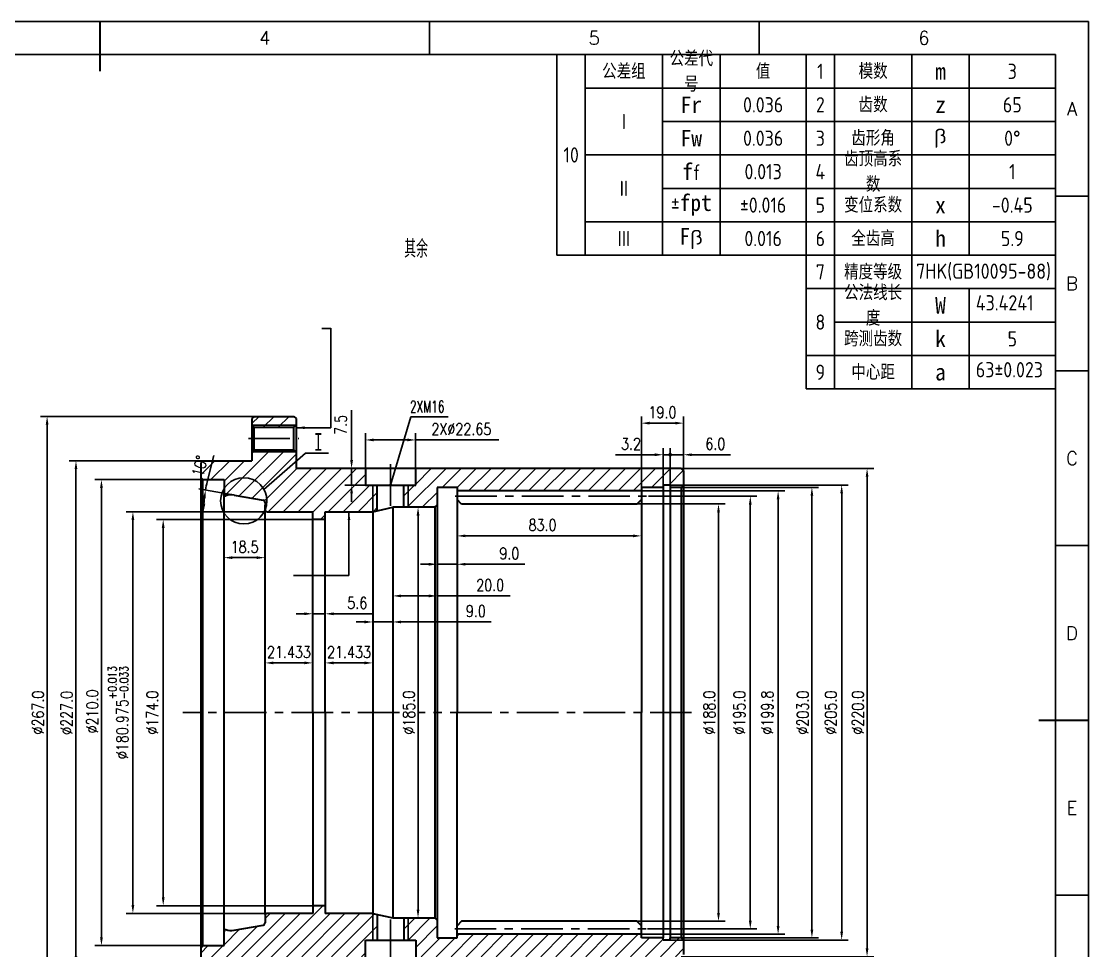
# Model space of a CAD drawing. Header units: millimetres. Extents: x -38 to 854, y -15 to 615.
# Drawn here: x 372.6 to 853.5, y 196.3 to 615 of the extents above; entities that cross this region are included whole.
import ezdxf
from ezdxf.enums import TextEntityAlignment as Align

# ---------------------------------------------------------------- set-up
doc = ezdxf.new("R2010")
doc.units = ezdxf.units.MM
doc.header["$LTSCALE"] = 15
doc.header["$PDSIZE"] = 1
doc.linetypes.add('CENTER', pattern=[2, 1.25, -0.25, 0.25, -0.25])
doc.layers.add('1轮廓实线层', color=7, linetype='Continuous', lineweight=35)
for name, color, linetype in [('2细线层', 4, 'Continuous'), ('3中心线层', 1, 'CENTER'), ('5剖面线层', 2, 'Continuous'), ('6文字层', 3, 'Continuous'), ('7标注层', 4, 'Continuous'), ('8符号标注层', 31, 'Continuous'), ('图框层', 7, 'Continuous')]:
    doc.layers.add(name, color=color, linetype=linetype)
doc.styles.add('Annotative', font='SimSun.ttf')
doc.styles.add('PC_TEXTSTYLE', font='isocp.shx', dxfattribs={"width": 0.8, "bigfont": 'hzfs.shx'})
doc.styles.add('TH_GBDIM', font='romans.shx', dxfattribs={"width": 0.8, "bigfont": 'gbcbig.shx'})
doc.styles.add('工程字', font='gbenor.shx', dxfattribs={"bigfont": 'gbcbig.shx'})
doc.dimstyles.new('TH_GBDIM', dxfattribs={"dimscale": 1.5, "dimtxt": 3.5, "dimasz": 2.5, "dimexe": 2, "dimexo": 0, "dimgap": 1.5, "dimtad": 1, "dimdec": 1, "dimzin": 0, "dimdsep": 46, "dimtxsty": 'TH_GBDIM', "dimcen": 2.5, "dimclrd": 130, "dimclre": 130, "dimclrt": 3, "dimadec": 0, "dimazin": 0, "dimtfac": 0.714286, "dimtdec": 1, "dimtmove": 0, "dimatfit": 3, "dimfxl": 1, "dimtzin": 0, "dimlwd": -1, "dimlwe": -1, "dimarcsym": 0})

# ---------------------------------------------------------------- blocks, each defined once
blk = doc.blocks.new('*D10')
at = {"layer": '7标注层', "color": 130}
for p, q in [((649.96, 397.52), (689.72, 397.52)), ((686.72, 393.77), (686.72, 213.27)), ((649.96, 209.52), (689.72, 209.52))]:
    blk.add_line(p, q, dxfattribs=at)
for points in [[(686.1, 393.77), (687.35, 393.77), (686.72, 397.52)], [(686.1, 213.27), (687.35, 213.27), (686.72, 209.52)]]:
    blk.add_solid(points, dxfattribs=at)
at = {"layer": 'Defpoints', "color": 0}
for p in [(649.96, 397.52), (649.96, 209.52), (686.72, 209.52)]:
    blk.add_point(p, dxfattribs=at)
at = {"layer": '7标注层', "color": 3, "insert": (682.6, 303.52), "char_height": 5.25, "attachment_point": 5, "rotation": 90, "style": 'TH_GBDIM'}
blk.add_mtext('{%%c188.0}{}{}', dxfattribs=at)
blk = doc.blocks.new('*D11')
at = {"layer": '7标注层', "color": 130}
for p, q in [((669.96, 405.02), (731.81, 405.02)), ((728.81, 401.27), (728.81, 205.77)), ((669.96, 202.02), (731.81, 202.02))]:
    blk.add_line(p, q, dxfattribs=at)
for points in [[(728.19, 401.27), (729.44, 401.27), (728.81, 405.02)], [(728.19, 205.77), (729.44, 205.77), (728.81, 202.02)]]:
    blk.add_solid(points, dxfattribs=at)
at = {"layer": 'Defpoints', "color": 0}
for p in [(669.96, 405.02), (669.96, 202.02), (728.81, 202.02)]:
    blk.add_point(p, dxfattribs=at)
at = {"layer": '7标注层', "color": 3, "insert": (724.69, 303.52), "char_height": 5.25, "attachment_point": 5, "rotation": 90, "style": 'TH_GBDIM'}
blk.add_mtext('{%%c203.0}{}{}', dxfattribs=at)
blk = doc.blocks.new('*D12')
at = {"layer": '7标注层', "color": 130}
for p, q in [((669.96, 413.52), (756.66, 413.52)), ((753.66, 197.27), (753.66, 409.77)), ((669.96, 193.52), (756.66, 193.52))]:
    blk.add_line(p, q, dxfattribs=at)
for points in [[(753.04, 409.77), (754.29, 409.77), (753.66, 413.52)], [(753.04, 197.27), (754.29, 197.27), (753.66, 193.52)]]:
    blk.add_solid(points, dxfattribs=at)
at = {"layer": 'Defpoints', "color": 0}
for p in [(669.96, 413.52), (753.66, 413.52), (669.96, 193.52)]:
    blk.add_point(p, dxfattribs=at)
at = {"layer": '7标注层', "color": 3, "insert": (749.54, 303.52), "char_height": 5.25, "attachment_point": 5, "rotation": 90, "style": 'TH_GBDIM'}
blk.add_mtext('{%%c220.0}{}{}', dxfattribs=at)
blk = doc.blocks.new('*D13')
at = {"layer": '7标注层', "color": 130}
blk.add_line((551.35, 214.77), (551.35, 392.27), dxfattribs=at)
for points in [[(550.72, 392.27), (551.97, 392.27), (551.35, 396.02)], [(550.72, 214.77), (551.97, 214.77), (551.35, 211.02)]]:
    blk.add_solid(points, dxfattribs=at)
at = {"layer": 'Defpoints', "color": 0}
for p in [(551.35, 396.02), (551.35, 396.02), (549.46, 211.02)]:
    blk.add_point(p, dxfattribs=at)
at = {"layer": '7标注层', "color": 3, "insert": (547.22, 303.52), "char_height": 5.25, "attachment_point": 5, "rotation": 90, "style": 'TH_GBDIM'}
blk.add_mtext('{%%c185.0}{}{}', dxfattribs=at)
blk = doc.blocks.new('*D14')
at = {"layer": '7标注层', "color": 130}
for p, q in [((454.46, 408.52), (405.71, 408.52)), ((408.71, 404.77), (408.71, 202.27)), ((454.46, 198.52), (405.71, 198.52))]:
    blk.add_line(p, q, dxfattribs=at)
for points in [[(408.08, 404.77), (409.33, 404.77), (408.71, 408.52)], [(408.08, 202.27), (409.33, 202.27), (408.71, 198.52)]]:
    blk.add_solid(points, dxfattribs=at)
at = {"layer": 'Defpoints', "color": 0}
for p in [(454.46, 408.52), (408.71, 198.52), (454.46, 198.52)]:
    blk.add_point(p, dxfattribs=at)
at = {"layer": '7标注层', "color": 3, "insert": (404.58, 304.05), "char_height": 5.25, "attachment_point": 5, "rotation": 90, "style": 'TH_GBDIM'}
blk.add_mtext('{%%c210.0}{}{}', dxfattribs=at)
blk = doc.blocks.new('*D15')
at = {"layer": '7标注层', "color": 130}
for p, q in [((454.46, 417.02), (394.23, 417.02)), ((397.23, 413.27), (397.23, 193.77)), ((454.46, 190.02), (394.23, 190.02))]:
    blk.add_line(p, q, dxfattribs=at)
for points in [[(396.61, 413.27), (397.86, 413.27), (397.23, 417.02)], [(396.61, 193.77), (397.86, 193.77), (397.23, 190.02)]]:
    blk.add_solid(points, dxfattribs=at)
at = {"layer": 'Defpoints', "color": 0}
for p in [(454.46, 417.02), (397.23, 190.02), (454.46, 190.02)]:
    blk.add_point(p, dxfattribs=at)
at = {"layer": '7标注层', "color": 3, "insert": (393.11, 303.39), "char_height": 5.25, "attachment_point": 5, "rotation": 90, "style": 'TH_GBDIM'}
blk.add_mtext('{%%c227.0}{}{}', dxfattribs=at)
blk = doc.blocks.new('*D16')
at = {"layer": '7标注层', "color": 130}
for p, q in [((477.46, 437.02), (381.23, 437.02)), ((384.23, 433.27), (384.23, 173.77)), ((477.46, 170.02), (381.23, 170.02))]:
    blk.add_line(p, q, dxfattribs=at)
for points in [[(383.61, 433.27), (384.86, 433.27), (384.23, 437.02)], [(383.61, 173.77), (384.86, 173.77), (384.23, 170.02)]]:
    blk.add_solid(points, dxfattribs=at)
at = {"layer": 'Defpoints', "color": 0}
for p in [(477.46, 437.02), (384.23, 170.02), (477.46, 170.02)]:
    blk.add_point(p, dxfattribs=at)
at = {"layer": '7标注层', "color": 3, "insert": (380.11, 303.52), "char_height": 5.25, "attachment_point": 5, "rotation": 90, "style": 'TH_GBDIM'}
blk.add_mtext('{%%c267.0}{}{}', dxfattribs=at)
blk = doc.blocks.new('*D19')
at = {"layer": '7标注层', "color": 130}
for p, q in [((655.18, 401.02), (704.05, 401.02)), ((701.05, 397.27), (701.05, 209.77)), ((654.81, 206.02), (704.05, 206.02))]:
    blk.add_line(p, q, dxfattribs=at)
for points in [[(700.42, 397.27), (701.67, 397.27), (701.05, 401.02)], [(700.42, 209.77), (701.67, 209.77), (701.05, 206.02)]]:
    blk.add_solid(points, dxfattribs=at)
at = {"layer": 'Defpoints', "color": 0}
for p in [(655.18, 401.02), (654.81, 206.02), (701.05, 206.02)]:
    blk.add_point(p, dxfattribs=at)
at = {"layer": '7标注层', "color": 3, "insert": (696.17, 303.52), "char_height": 5.25, "attachment_point": 5, "rotation": 90, "style": 'TH_GBDIM'}
blk.add_mtext('{%%c195.0}{}{}', dxfattribs=at)
blk = doc.blocks.new('*D23')
at = {"layer": '7标注层', "color": 130}
for p, q in [((651.96, 399.52), (651.96, 436.95)), ((655.71, 433.95), (667.21, 433.95)), ((670.96, 405.02), (670.96, 436.95))]:
    blk.add_line(p, q, dxfattribs=at)
for points in [[(655.71, 434.58), (655.71, 433.33), (651.96, 433.95)], [(667.21, 434.58), (667.21, 433.33), (670.96, 433.95)]]:
    blk.add_solid(points, dxfattribs=at)
at = {"layer": 'Defpoints', "color": 0}
for p in [(670.96, 433.95), (670.96, 405.02), (651.96, 399.52)]:
    blk.add_point(p, dxfattribs=at)
at = {"layer": '7标注层', "color": 3, "insert": (661.46, 438.83), "char_height": 5.25, "attachment_point": 5, "style": 'TH_GBDIM'}
blk.add_mtext('{19.0}{}{}', dxfattribs=at)
blk = doc.blocks.new('*D24')
at = {"layer": '7标注层', "color": 130}
blk.add_line((572.71, 383.15), (648.21, 383.15), dxfattribs=at)
for points in [[(572.71, 383.78), (572.71, 382.53), (568.96, 383.15)], [(648.21, 383.78), (648.21, 382.53), (651.96, 383.15)]]:
    blk.add_solid(points, dxfattribs=at)
at = {"layer": 'Defpoints', "color": 0}
for p in [(568.96, 399.52), (651.96, 399.52), (651.96, 383.15)]:
    blk.add_point(p, dxfattribs=at)
at = {"layer": '7标注层', "color": 3, "insert": (607.46, 388.03), "char_height": 5.25, "attachment_point": 5, "style": 'TH_GBDIM'}
blk.add_mtext('{83.0}{}{}', dxfattribs=at)
blk = doc.blocks.new('*D25')
at = {"layer": '7标注层', "color": 130}
for p, q in [((556.21, 370.36), (552.46, 370.36)), ((559.96, 370.36), (568.96, 370.36)), ((572.71, 370.36), (599.44, 370.36))]:
    blk.add_line(p, q, dxfattribs=at)
for points in [[(556.21, 370.99), (556.21, 369.74), (559.96, 370.36)], [(572.71, 370.99), (572.71, 369.74), (568.96, 370.36)]]:
    blk.add_solid(points, dxfattribs=at)
at = {"layer": 'Defpoints', "color": 0}
for p in [(568.96, 399.52), (559.96, 397.02), (568.96, 370.36)]:
    blk.add_point(p, dxfattribs=at)
at = {"layer": '7标注层', "color": 3, "insert": (592.49, 375.24), "char_height": 5.25, "attachment_point": 5, "style": 'TH_GBDIM'}
blk.add_mtext('{9.0}{}{}', dxfattribs=at)
blk = doc.blocks.new('*D26')
at = {"layer": '7标注层', "color": 130}
for p, q in [((543.71, 356.11), (556.21, 356.11)), ((559.96, 356.11), (592.82, 356.11))]:
    blk.add_line(p, q, dxfattribs=at)
for points in [[(543.71, 356.73), (543.71, 355.48), (539.96, 356.11)], [(556.21, 356.73), (556.21, 355.48), (559.96, 356.11)]]:
    blk.add_solid(points, dxfattribs=at)
at = {"layer": 'Defpoints', "color": 0}
for p in [(539.96, 396.02), (559.96, 397.02), (559.96, 356.11)]:
    blk.add_point(p, dxfattribs=at)
at = {"layer": '7标注层', "color": 3, "insert": (583.87, 360.98), "char_height": 5.25, "attachment_point": 5, "style": 'TH_GBDIM'}
blk.add_mtext('{20.0}{}{}', dxfattribs=at)
blk = doc.blocks.new('*D27')
at = {"layer": '7标注层', "color": 130}
for p, q in [((527.21, 344.37), (523.46, 344.37)), ((530.96, 344.37), (539.96, 344.37)), ((543.71, 344.37), (584.35, 344.37))]:
    blk.add_line(p, q, dxfattribs=at)
for points in [[(527.21, 344.99), (527.21, 343.74), (530.96, 344.37)], [(543.71, 344.99), (543.71, 343.74), (539.96, 344.37)]]:
    blk.add_solid(points, dxfattribs=at)
at = {"layer": 'Defpoints', "color": 0}
for p in [(539.96, 344.37), (530.96, 340.57), (539.96, 340.57)]:
    blk.add_point(p, dxfattribs=at)
at = {"layer": '7标注层', "color": 3, "insert": (577.4, 349.24), "char_height": 5.25, "attachment_point": 5, "style": 'TH_GBDIM'}
blk.add_mtext('{9.0}{}{}', dxfattribs=at)
blk = doc.blocks.new('*D28')
at = {"layer": '7标注层', "color": 130}
for p, q in [((483.46, 394), (419.88, 394)), ((422.88, 390.25), (422.88, 216.78)), ((483.46, 213.03), (419.88, 213.03))]:
    blk.add_line(p, q, dxfattribs=at)
for points in [[(422.25, 390.25), (423.5, 390.25), (422.88, 394)], [(422.25, 216.78), (423.5, 216.78), (422.88, 213.03)]]:
    blk.add_solid(points, dxfattribs=at)
at = {"layer": 'Defpoints', "color": 0}
for p in [(483.46, 394), (422.88, 213.03), (483.46, 213.03)]:
    blk.add_point(p, dxfattribs=at)
at = {"layer": '7标注层', "color": 3, "insert": (416.25, 303.52), "char_height": 5.25, "attachment_point": 5, "rotation": 90, "style": 'TH_GBDIM'}
blk.add_mtext('{%%c180.975}{}{\\H0.7143x;\\S+0.013^ -0.033;}', dxfattribs=at)
blk = doc.blocks.new('*D29')
at = {"layer": '7标注层', "color": 130}
for p, q in [((527.63, 413.52), (527.63, 429.38)), ((550.28, 413.52), (550.28, 429.38)), ((531.38, 426.38), (546.53, 426.38)), ((550.28, 426.38), (587.73, 426.38))]:
    blk.add_line(p, q, dxfattribs=at)
for points in [[(531.38, 427), (531.38, 425.75), (527.63, 426.38)], [(546.53, 427), (546.53, 425.75), (550.28, 426.38)]]:
    blk.add_solid(points, dxfattribs=at)
at = {"layer": 'Defpoints', "color": 0}
for p in [(550.28, 426.38), (527.63, 413.52), (550.28, 413.52)]:
    blk.add_point(p, dxfattribs=at)
at = {"layer": '7标注层', "color": 3, "insert": (570.88, 431.25), "char_height": 5.25, "attachment_point": 5, "style": 'TH_GBDIM'}
blk.add_mtext('{2X%%c22.65}{}{}', dxfattribs=at)
blk = doc.blocks.new('*D30')
at = {"layer": '7标注层', "color": 130}
for p, q in [((521.4, 417.27), (521.4, 439.83)), ((527.63, 413.52), (518.4, 413.52)), ((521.4, 406.02), (521.4, 413.52)), ((527.63, 406.02), (518.4, 406.02)), ((521.4, 402.27), (521.4, 398.52))]:
    blk.add_line(p, q, dxfattribs=at)
for points in [[(520.78, 417.27), (522.03, 417.27), (521.4, 413.52)], [(520.78, 402.27), (522.03, 402.27), (521.4, 406.02)]]:
    blk.add_solid(points, dxfattribs=at)
at = {"layer": 'Defpoints', "color": 0}
for p in [(527.63, 413.52), (521.4, 406.02), (527.63, 406.02)]:
    blk.add_point(p, dxfattribs=at)
at = {"layer": '7标注层', "color": 3, "insert": (516.53, 433.18), "char_height": 5.25, "attachment_point": 5, "rotation": 90, "style": 'TH_GBDIM'}
blk.add_mtext('7.5', dxfattribs=at)
blk = doc.blocks.new('*D32')
at = {"layer": '7标注层', "color": 130}
for p, q in [((503.89, 390.52), (433.54, 390.52)), ((436.54, 386.77), (436.54, 220.27)), ((503.89, 216.52), (433.54, 216.52))]:
    blk.add_line(p, q, dxfattribs=at)
for points in [[(435.91, 386.77), (437.16, 386.77), (436.54, 390.52)], [(435.91, 220.27), (437.16, 220.27), (436.54, 216.52)]]:
    blk.add_solid(points, dxfattribs=at)
at = {"layer": 'Defpoints', "color": 0}
for p in [(503.89, 390.52), (436.54, 216.52), (503.89, 216.52)]:
    blk.add_point(p, dxfattribs=at)
at = {"layer": '7标注层', "color": 3, "insert": (431.66, 303.52), "char_height": 5.25, "attachment_point": 5, "rotation": 90, "style": 'TH_GBDIM'}
blk.add_mtext('{%%c174.0}{}{}', dxfattribs=at)
blk = doc.blocks.new('*D33')
at = {"layer": '7标注层', "color": 130}
for p, q in [((658.01, 419.71), (640.36, 419.71)), ((661.76, 406.02), (661.76, 422.71)), ((664.96, 406.02), (664.96, 422.71))]:
    blk.add_line(p, q, dxfattribs=at)
blk.add_solid([(658.01, 420.34), (658.01, 419.09), (661.76, 419.71)], dxfattribs=at)
at = {"layer": 'Defpoints', "color": 0}
for p in [(664.96, 419.71), (661.76, 406.02), (664.96, 406.02)]:
    blk.add_point(p, dxfattribs=at)
at = {"layer": '7标注层', "color": 3, "insert": (647.31, 424.59), "char_height": 5.25, "attachment_point": 5, "style": 'TH_GBDIM'}
blk.add_mtext('{3.2}{}{}', dxfattribs=at)
blk = doc.blocks.new('*D34')
at = {"layer": '7标注层', "color": 130}
for p, q in [((664.96, 405.02), (664.96, 422.71)), ((670.96, 412.52), (670.96, 422.71)), ((674.71, 419.71), (692.16, 419.71))]:
    blk.add_line(p, q, dxfattribs=at)
blk.add_solid([(674.71, 420.34), (674.71, 419.09), (670.96, 419.71)], dxfattribs=at)
at = {"layer": 'Defpoints', "color": 0}
for p in [(670.96, 419.71), (670.96, 412.52), (664.96, 405.02)]:
    blk.add_point(p, dxfattribs=at)
at = {"layer": '7标注层', "color": 3, "insert": (685.31, 424.59), "char_height": 5.25, "attachment_point": 5, "style": 'TH_GBDIM'}
blk.add_mtext('{6.0}{}{}', dxfattribs=at)
blk = doc.blocks.new('*D35')
at = {"layer": '7标注层', "color": 130}
for p, q in [((664.96, 406.02), (745.22, 406.02)), ((742.22, 402.27), (742.22, 204.77)), ((664.96, 201.02), (745.22, 201.02))]:
    blk.add_line(p, q, dxfattribs=at)
for points in [[(741.59, 402.27), (742.84, 402.27), (742.22, 406.02)], [(741.59, 204.77), (742.84, 204.77), (742.22, 201.02)]]:
    blk.add_solid(points, dxfattribs=at)
at = {"layer": 'Defpoints', "color": 0}
for p in [(664.96, 406.02), (664.96, 201.02), (742.22, 201.02)]:
    blk.add_point(p, dxfattribs=at)
at = {"layer": '7标注层', "color": 3, "insert": (737.34, 303.52), "char_height": 5.25, "attachment_point": 5, "rotation": 90, "style": 'TH_GBDIM'}
blk.add_mtext('{%%c205.0}{}{}', dxfattribs=at)
blk = doc.blocks.new('*D36')
at = {"layer": '7标注层', "color": 130}
for p, q in [((456.37, 407.48), (459.29, 419.43)), ((467.88, 401.66), (452.65, 404.33)), ((483.46, 394), (451.75, 394))]:
    blk.add_line(p, q, dxfattribs=at)
for start, end in [(166.2899, 170.0687), (173.8474, 176.2212)]:
    blk.add_arc((511.62, 394), 56.87, start, end, dxfattribs=at)
for points in [[(454.46, 400.19), (455.7, 400.01), (455.61, 403.81)], [(455.5, 397.73), (454.25, 397.77), (454.75, 394)]]:
    blk.add_solid(points, dxfattribs=at)
at = {"layer": 'Defpoints', "color": 0}
for p in [(467.88, 401.66), (481.63, 399.26), (454.85, 397.29), (483.46, 394), (503.89, 394)]:
    blk.add_point(p, dxfattribs=at)
at = {"layer": '7标注层', "color": 3, "insert": (453.1, 414.61), "char_height": 5.25, "attachment_point": 5, "rotation": 76.2899, "style": 'TH_GBDIM'}
blk.add_mtext('10°', dxfattribs=at)
blk = doc.blocks.new('*D39')
at = {"layer": '7标注层', "color": 130}
for p, q in [((651.96, 403.42), (716.59, 403.42)), ((713.59, 207.37), (713.59, 399.67)), ((651.96, 203.62), (716.59, 203.62))]:
    blk.add_line(p, q, dxfattribs=at)
for points in [[(712.96, 399.67), (714.21, 399.67), (713.59, 403.42)], [(712.96, 207.37), (714.21, 207.37), (713.59, 203.62)]]:
    blk.add_solid(points, dxfattribs=at)
at = {"layer": 'Defpoints', "color": 0}
for p in [(651.96, 403.42), (713.59, 403.42), (651.96, 203.62)]:
    blk.add_point(p, dxfattribs=at)
at = {"layer": '7标注层', "color": 3, "insert": (708.71, 303.52), "char_height": 5.25, "attachment_point": 5, "rotation": 90, "style": 'TH_GBDIM'}
blk.add_mtext('{%%c199.8}{}{}', dxfattribs=at)
blk = doc.blocks.new('*D40')
at = {"layer": '7标注层', "color": 130}
for p, q in [((463.96, 385.68), (463.96, 370.34)), ((482.46, 385.68), (482.46, 370.34)), ((478.71, 373.34), (467.71, 373.34))]:
    blk.add_line(p, q, dxfattribs=at)
for points in [[(467.71, 373.96), (467.71, 372.71), (463.96, 373.34)], [(478.71, 373.96), (478.71, 372.71), (482.46, 373.34)]]:
    blk.add_solid(points, dxfattribs=at)
at = {"layer": 'Defpoints', "color": 0}
for p in [(463.96, 385.68), (482.46, 385.68), (463.96, 373.34)]:
    blk.add_point(p, dxfattribs=at)
at = {"layer": '7标注层', "color": 3, "insert": (473.21, 378.21), "char_height": 5.25, "attachment_point": 5, "style": 'TH_GBDIM'}
blk.add_mtext('18.5', dxfattribs=at)
blk = doc.blocks.new('*D41')
at = {"layer": '7标注层', "color": 130}
blk.add_line((486.21, 325.92), (500.14, 325.92), dxfattribs=at)
for points in [[(486.21, 326.54), (486.21, 325.29), (482.46, 325.92)], [(500.14, 326.54), (500.14, 325.29), (503.89, 325.92)]]:
    blk.add_solid(points, dxfattribs=at)
at = {"layer": 'Defpoints', "color": 0}
for p in [(482.46, 394), (503.89, 394), (503.89, 325.92)]:
    blk.add_point(p, dxfattribs=at)
at = {"layer": '7标注层', "color": 3, "insert": (493.18, 330.79), "char_height": 5.25, "attachment_point": 5, "style": 'TH_GBDIM'}
blk.add_mtext('{21.433}{}{}', dxfattribs=at)
blk = doc.blocks.new('*D42')
at = {"layer": '7标注层', "color": 130}
for p, q in [((500.14, 348.05), (496.39, 348.05)), ((503.89, 348.05), (509.53, 348.05)), ((513.28, 348.05), (530.93, 348.05))]:
    blk.add_line(p, q, dxfattribs=at)
for points in [[(500.14, 348.67), (500.14, 347.42), (503.89, 348.05)], [(513.28, 348.67), (513.28, 347.42), (509.53, 348.05)]]:
    blk.add_solid(points, dxfattribs=at)
at = {"layer": 'Defpoints', "color": 0}
for p in [(503.89, 390.52), (509.53, 390.52), (509.53, 348.05)]:
    blk.add_point(p, dxfattribs=at)
at = {"layer": '7标注层', "color": 3, "insert": (523.98, 352.92), "char_height": 5.25, "attachment_point": 5, "style": 'TH_GBDIM'}
blk.add_mtext('{5.6}{}{}', dxfattribs=at)
blk = doc.blocks.new('*D43')
at = {"layer": '7标注层', "color": 130}
blk.add_line((513.28, 325.92), (527.21, 325.92), dxfattribs=at)
for points in [[(513.28, 326.54), (513.28, 325.29), (509.53, 325.92)], [(527.21, 326.54), (527.21, 325.29), (530.96, 325.92)]]:
    blk.add_solid(points, dxfattribs=at)
at = {"layer": 'Defpoints', "color": 0}
for p in [(509.53, 394), (530.96, 394), (530.96, 325.92)]:
    blk.add_point(p, dxfattribs=at)
at = {"layer": '7标注层', "color": 3, "insert": (520.24, 330.79), "char_height": 5.25, "attachment_point": 5, "style": 'TH_GBDIM'}
blk.add_mtext('{21.433}{}{}', dxfattribs=at)

msp = doc.modelspace()

# ---------------------------------------------------------------- hatches: boundary and pattern name
at = {"layer": '5剖面线层'}
h = msp.add_hatch(dxfattribs=at)
h.set_pattern_fill('ANSI31', color=256, scale=1.5, style=0)
h.set_pattern_definition([(45, (-8.366, -30.9013), (-3.367596, 3.367596), [])])
h.paths.add_polyline_path([(670.9591, 412.5173), (669.9591, 413.5173), (550.2841, 413.5173), (550.2841, 406.0173), (546.9591, 406.0173), (546.9591, 396.0173), (558.9591, 396.0173), (559.9591, 397.0173), (559.9591, 405.0173), (568.9591, 405.0173), (568.9591, 403.4173), (651.9591, 403.4173), (651.9591, 405.0173), (661.7591, 405.0173), (661.7591, 406.0173), (664.9591, 406.0173), (664.9591, 405.0173), (669.9591, 405.0173), (670.9591, 406.0173)])
edge = h.paths.add_edge_path()
edge.add_line((530.9591, 406.0173), (527.6341, 406.0173))
edge.add_line((527.6341, 406.0173), (527.6341, 413.5173))
edge.add_line((527.6341, 413.5173), (496.4591, 413.5173))
edge.add_line((496.4591, 413.5173), (496.4591, 420.9173))
edge.add_line((496.4591, 420.9173), (496.3591, 421.0173))
edge.add_line((496.3591, 421.0173), (476.5591, 421.0173))
edge.add_line((476.5591, 421.0173), (476.4591, 420.9173))
edge.add_line((476.4591, 420.9173), (476.4591, 417.0173))
edge.add_line((476.4591, 417.0173), (454.4591, 417.0173))
edge.add_line((454.4591, 417.0173), (453.4591, 416.0173))
edge.add_line((453.4591, 416.0173), (453.4591, 409.5173))
edge.add_line((453.4591, 409.5173), (454.4591, 408.5173))
edge.add_line((454.4591, 408.5173), (463.9591, 408.5173))
edge.add_line((463.9591, 408.5173), (463.9591, 402.1011))
edge.add_line((463.9591, 402.1011), (463.9591, 401.7673))
edge.add_arc((464.4553, 401.7058), 0.5, 172.925726, 294.996038)
edge.add_arc((467.0591, 395.3166), 6.4, 77.407844, 111.952178, ccw=False)
edge.add_line((468.4544, 401.5627), (481.6328, 399.239))
edge.add_arc((481.4591, 398.2542), 1, 0, 80, ccw=False)
edge.add_line((482.4591, 398.2542), (482.4591, 396.0444))
edge.add_line((482.4591, 396.0444), (482.4591, 395.033))
edge.add_arc((483.4594, 395.0055), 1.0006, 178.422324, 269.984643)
edge.add_line((483.4591, 394.0048), (503.8921, 394.0048))
edge.add_line((503.8921, 394.0048), (503.8921, 390.5173))
edge.add_line((503.8921, 390.5173), (509.5261, 390.5173))
edge.add_line((509.5261, 390.5173), (509.5261, 394.0048))
edge.add_line((509.5261, 394.0048), (530.9591, 394.0048))
edge.add_line((530.9591, 394.0048), (530.9591, 406.0173))
h.paths.add_polyline_path([(532.9591, 406.0173), (530.9591, 406.0173), (530.9591, 394.0048), (532.9591, 394.4521)])
h.paths.add_polyline_path([(546.9591, 406.0173), (544.9591, 406.0173), (544.9591, 396.0173), (546.9591, 396.0173)])
h.paths.add_polyline_path([(495.4591, 421.9173), (477.4591, 421.9173), (476.5591, 421.0173), (496.3591, 421.0173)])
h.paths.add_polyline_path([(496.3591, 433.0173), (476.5591, 433.0173), (477.4591, 432.1173), (495.4591, 432.1173)])
h.paths.add_polyline_path([(495.4591, 437.0173), (477.4591, 437.0173), (476.4591, 436.0173), (476.4591, 433.1173), (476.5591, 433.0173), (496.3591, 433.0173), (496.4591, 433.1173), (496.4591, 436.0173)])
h.paths.add_polyline_path([(670.9591, 201.0173), (669.9591, 202.0173), (664.9591, 202.0173), (664.9591, 201.0173), (661.7591, 201.0173), (661.7591, 202.0173), (651.9591, 202.0173), (651.9591, 203.6173), (568.9591, 203.6173), (568.9591, 202.0173), (559.9591, 202.0173), (559.9591, 210.0173), (558.9591, 211.0173), (546.9591, 211.0173), (546.9591, 201.0173), (550.2841, 201.0173), (550.2841, 193.5173), (669.9591, 193.5173), (670.9591, 194.5173)])
edge = h.paths.add_edge_path()
edge.add_line((530.9591, 213.0298), (509.5261, 213.0298))
edge.add_line((509.5261, 213.0298), (509.5261, 216.5173))
edge.add_line((509.5261, 216.5173), (503.8921, 216.5173))
edge.add_line((503.8921, 216.5173), (503.8921, 213.0298))
edge.add_line((503.8921, 213.0298), (483.4591, 213.0298))
edge.add_arc((483.4591, 212.0298), 1, 90, 180)
edge.add_line((482.4591, 212.0298), (482.4591, 208.7805))
edge.add_arc((481.4591, 208.7805), 1, -80, 0, ccw=False)
edge.add_line((481.6328, 207.7957), (468.4544, 205.472))
edge.add_arc((467.0591, 211.7181), 6.4, 248.403712, 282.592156, ccw=False)
edge.add_line((464.7035, 205.7673), (464.4591, 205.7673))
edge.add_arc((464.4591, 205.2673), 0.5, 90, 180)
edge.add_line((463.9591, 205.2673), (463.9591, 205.0589))
edge.add_line((463.9591, 205.0589), (463.9591, 204.7673))
edge.add_line((463.9591, 204.7673), (463.9591, 198.5173))
edge.add_line((463.9591, 198.5173), (454.4591, 198.5173))
edge.add_line((454.4591, 198.5173), (453.4591, 197.5173))
edge.add_line((453.4591, 197.5173), (453.4591, 191.0173))
edge.add_line((453.4591, 191.0173), (454.4591, 190.0173))
edge.add_line((454.4591, 190.0173), (476.4591, 190.0173))
edge.add_line((476.4591, 190.0173), (476.4591, 186.1173))
edge.add_line((476.4591, 186.1173), (476.5591, 186.0173))
edge.add_line((476.5591, 186.0173), (496.3591, 186.0173))
edge.add_line((496.3591, 186.0173), (496.4591, 186.1173))
edge.add_line((496.4591, 186.1173), (496.4591, 193.5173))
edge.add_line((496.4591, 193.5173), (527.6341, 193.5173))
edge.add_line((527.6341, 193.5173), (527.6341, 201.0173))
edge.add_line((527.6341, 201.0173), (530.9591, 201.0173))
edge.add_line((530.9591, 201.0173), (530.9591, 213.0298))
h.paths.add_polyline_path([(496.3591, 186.0173), (476.5591, 186.0173), (477.4591, 185.1173), (495.4591, 185.1173)])
h.paths.add_polyline_path([(495.4591, 174.9173), (477.4591, 174.9173), (476.5591, 174.0173), (496.3591, 174.0173)])
h.paths.add_polyline_path([(496.4591, 173.9173), (496.3591, 174.0173), (476.5591, 174.0173), (476.4591, 173.9173), (476.4591, 171.0173), (477.4591, 170.0173), (495.4591, 170.0173), (496.4591, 171.0173)])
h.paths.add_polyline_path([(532.9591, 212.5826), (530.9591, 213.0298), (530.9591, 201.0173), (532.9591, 201.0173)])
h.paths.add_polyline_path([(546.9591, 211.0173), (544.9591, 211.0173), (544.9591, 201.0173), (546.9591, 201.0173)])
at = {"layer": '7标注层'}
h = msp.add_hatch(color=4, dxfattribs=at)
h.paths.add_polyline_path([(665.4591, 419.7141), (664.4591, 419.7141, 1)])
h.paths.add_polyline_path([(665.4591, 419.7141, 1), (664.4591, 419.7141)])

# ---------------------------------------------------------------- linework, layer by layer
at = {"layer": '1轮廓实线层'}
for p, q in [((408, 615), (408, 592.5)), ((477.4591, 437.0173), (476.4591, 436.0173)), ((476.4591, 436.0173), (476.4591, 417.0173)), ((477.4591, 432.1173), (476.4591, 433.1173)), ((477.4591, 437.0173), (495.4591, 437.0173)), ((495.4591, 437.0173), (496.4591, 436.0173)), ((495.4591, 432.1173), (496.4591, 433.1173)), ((496.4591, 436.0173), (496.4591, 413.5173)), ((477.4591, 432.1173), (495.4591, 432.1173)), ((477.4591, 432.1173), (495.4591, 432.1173)), ((477.4591, 421.9173), (477.4591, 432.1173)), ((495.4591, 421.9173), (495.4591, 432.1173)), ((477.4591, 421.9173), (476.4591, 420.9173)), ((477.4591, 421.9173), (495.4591, 421.9173)), ((477.4591, 421.9173), (495.4591, 421.9173)), ((495.4591, 421.9173), (496.4591, 420.9173)), ((454.4591, 417.0173), (453.4591, 416.0173)), ((453.4591, 416.0173), (453.4591, 191.0173)), ((454.4591, 417.0173), (476.4591, 417.0173)), ((454.4591, 417.0173), (476.4591, 417.0173)), ((453.4591, 409.5173), (454.4591, 408.5173)), ((669.9591, 413.5173), (496.4591, 413.5173)), ((527.6341, 413.5173), (527.6341, 406.0173)), ((550.2841, 406.0173), (550.2841, 413.5173)), ((669.9591, 413.5173), (670.9591, 412.5173)), ((670.9591, 412.5173), (670.9591, 194.5173)), ((454.4591, 408.5173), (463.9591, 408.5173)), ((454.4591, 198.5173), (454.4591, 408.5173)), ((463.9591, 408.5173), (463.9591, 402.1011)), ((527.6341, 406.0173), (550.2841, 406.0173)), ((532.9591, 394.4521), (532.9591, 406.0173)), ((544.9591, 396.0173), (544.9591, 406.0173)), ((568.9591, 405.0173), (559.9591, 405.0173)), ((559.9591, 405.0173), (559.9591, 397.0173)), ((568.9591, 405.0173), (568.9591, 303.5173)), ((651.9591, 405.0173), (651.9591, 303.5173)), ((661.7591, 405.0173), (651.9591, 405.0173)), ((664.9591, 406.0173), (661.7591, 406.0173)), ((661.7591, 406.0173), (661.7591, 405.0173)), ((661.7591, 405.0173), (661.7591, 202.0173)), ((664.9591, 406.0173), (664.9591, 405.0173)), ((669.9591, 405.0173), (664.9591, 405.0173)), ((664.9591, 405.0173), (664.9591, 202.0173)), ((670.9591, 406.0173), (669.9591, 405.0173)), ((669.9591, 405.0173), (669.9591, 202.0173)), ((463.9591, 401.6842), (463.9591, 402.2673)), ((463.9591, 198.5173), (463.9591, 402.2673)), ((463.9591, 401.9758), (463.9591, 401.6842)), ((464.4591, 401.2673), (464.7035, 401.2673)), ((468.4544, 401.5627), (481.6328, 399.239)), ((651.9591, 403.4173), (568.9591, 403.4173)), ((570.9591, 397.5173), (568.9591, 399.5173)), ((649.9591, 397.5173), (651.9591, 399.5173)), ((482.4591, 398.2542), (482.4591, 395.033)), ((482.4591, 398.2542), (482.4591, 395.033)), ((482.4591, 394.5173), (482.4591, 397.0517)), ((482.4591, 394.5173), (482.4591, 397.0517)), ((482.4591, 212.5173), (482.4591, 394.5173)), ((530.9591, 394.0048), (539.9591, 396.0173)), ((558.9591, 396.0173), (539.9591, 396.0173)), ((539.9591, 396.0173), (539.9591, 211.0173)), ((558.9591, 396.0173), (559.9591, 397.0173)), ((558.9591, 396.0173), (558.9591, 211.0173)), ((559.9591, 397.0173), (559.9591, 397.0173)), ((559.9591, 397.0173), (559.9591, 202.0173)), ((649.9591, 397.5173), (570.9591, 397.5173)), ((483.4591, 394.0048), (503.8921, 394.0048)), ((503.8921, 303.5173), (503.8921, 394.0048)), ((509.5261, 390.5173), (503.8921, 390.5173)), ((509.5261, 303.5173), (509.5261, 394.0048)), ((509.5261, 394.0048), (530.9591, 394.0048)), ((530.9591, 394.0048), (530.9591, 213.0298)), ((503.8921, 303.5173), (503.8921, 213.0298)), ((509.5261, 303.5173), (509.5261, 213.0298)), ((568.9591, 202.0173), (568.9591, 303.5173)), ((651.9591, 202.0173), (651.9591, 303.5173)), ((853.5, 300), (831, 300)), ((509.5261, 216.5173), (503.8921, 216.5173)), ((482.4591, 212.5173), (482.4591, 208.7805)), ((503.8921, 213.0298), (483.4591, 213.0298)), ((530.9591, 213.0298), (509.5261, 213.0298)), ((530.9591, 213.0298), (539.9591, 211.0173)), ((532.9591, 212.5826), (532.9591, 201.0173)), ((468.4544, 205.472), (481.6328, 207.7957)), ((539.9591, 211.0173), (558.9591, 211.0173)), ((544.9591, 211.0173), (544.9591, 201.0173)), ((558.9591, 211.0173), (559.9591, 210.0173)), ((558.9591, 211.0173), (559.9591, 210.0173)), ((559.9591, 210.0173), (559.9591, 210.0173)), ((570.9591, 209.5173), (568.9591, 207.5173)), ((649.9591, 209.5173), (570.9591, 209.5173)), ((649.9591, 209.5173), (651.9591, 207.5173)), ((463.9591, 205.3505), (463.9591, 204.7673)), ((463.9591, 205.0589), (463.9591, 205.3505)), ((463.9591, 205.3505), (463.9591, 204.7673)), ((463.9591, 205.0589), (463.9591, 205.3505)), ((463.9591, 204.9336), (463.9591, 204.7673)), ((464.4591, 205.7673), (464.7035, 205.7673)), ((559.9591, 202.0173), (568.9591, 202.0173)), ((651.9591, 203.6173), (568.9591, 203.6173)), ((661.7591, 202.0173), (651.9591, 202.0173)), ((661.7591, 201.0173), (661.7591, 202.0173)), ((669.9591, 202.0173), (664.9591, 202.0173)), ((664.9591, 201.0173), (664.9591, 202.0173)), ((669.9591, 202.0173), (670.9591, 201.0173)), ((453.4591, 197.5173), (454.4591, 198.5173)), ((454.4591, 198.5173), (463.9591, 198.5173)), ((527.6341, 193.5173), (527.6341, 201.0173)), ((527.6341, 201.0173), (550.2841, 201.0173)), ((550.2841, 201.0173), (550.2841, 193.5173)), ((664.9591, 201.0173), (661.7591, 201.0173))]:
    msp.add_line(p, q, dxfattribs=at)
for centre, radius, start, end in [((464.4591, 401.7673), 0.5, 180, 270), ((467.0591, 395.3166), 6.4, 77.407844, 111.596288), ((481.4591, 398.2542), 1, 0, 80), ((483.4591, 395.0048), 1, 180, 270), ((483.4591, 212.0298), 1, 90, 180), ((481.4591, 208.7805), 1, 280, 0), ((464.4591, 205.2673), 0.5, 90, 180), ((467.0591, 211.7181), 6.4, 248.403712, 282.592156)]:
    msp.add_arc(centre, radius, start, end, dxfattribs=at)
at = {"layer": '2细线层'}
for p, q in [((853.5, 615), (-37.5, 615)), ((408, 615), (408, 600)), ((556.5, 615), (556.5, 600)), ((705, 615), (705, 600)), ((853.5, 615), (853.5, -15)), ((853.5, 536.25), (838.5, 536.25)), ((853.5, 457.5), (838.5, 457.5)), ((476.5591, 433.0173), (496.3591, 433.0173)), ((476.5591, 421.0173), (496.3591, 421.0173)), ((530.9591, 394.0048), (530.9591, 406.0173)), ((546.9591, 396.0173), (546.9591, 406.0173)), ((853.5, 378.75), (838.5, 378.75)), ((853.5, 300), (838.5, 300)), ((853.5, 221.25), (838.5, 221.25)), ((530.9591, 213.0298), (530.9591, 201.0173)), ((546.9591, 211.0173), (546.9591, 201.0173))]:
    msp.add_line(p, q, dxfattribs=at)
at = {"layer": '3中心线层'}
for p, q in [((474.9059, 427.0173), (497.6371, 427.0173)), ((538.9591, 415.4206), (538.9591, 394.2388)), ((568.081, 401.0173), (655.1844, 401.0173)), ((543.0499, 303.5173), (445.3051, 303.5173)), ((674.6131, 303.5173), (551.6686, 303.5173)), ((538.9591, 191.6141), (538.9591, 212.7959)), ((567.8567, 206.0173), (654.8112, 206.0173))]:
    msp.add_line(p, q, dxfattribs=at)
at = {"layer": '6文字层'}
for p, q in [((613.9507, 600), (726.2253, 600)), ((613.9507, 509.6112), (613.9507, 600)), ((626.723, 600), (626.723, 509.6112)), ((661.4992, 600), (661.4992, 509.6112)), ((687.4499, 600), (687.4499, 509.6112)), ((726.2253, 600), (838.5, 600)), ((726.2253, 600), (726.2253, 449.3521)), ((738.9977, 600), (738.9977, 449.3521)), ((773.7739, 600), (773.7739, 449.3521)), ((799.7246, 600), (799.7246, 509.6112)), ((626.723, 584.9352), (726.2253, 584.9352)), ((726.2253, 584.9352), (838.5, 584.9352)), ((661.4992, 569.8704), (726.2253, 569.8704)), ((726.2253, 569.8704), (838.5, 569.8704)), ((626.723, 554.8056), (726.2253, 554.8056)), ((726.2253, 554.8056), (838.5, 554.8056)), ((661.4992, 539.7408), (726.2253, 539.7408)), ((726.2253, 539.7408), (838.5, 539.7408)), ((626.723, 524.676), (726.2253, 524.676)), ((726.2253, 524.676), (838.5, 524.676)), ((613.9507, 509.6112), (726.2253, 509.6112)), ((726.2253, 509.6112), (838.5, 509.6112)), ((726.2253, 494.5464), (838.5, 494.5464)), ((799.7246, 494.5464), (799.7246, 449.3521)), ((738.9977, 479.4816), (838.5, 479.4816)), ((726.2253, 464.4168), (838.5, 464.4168)), ((726.2253, 449.3521), (838.5, 449.3521))]:
    msp.add_line(p, q, dxfattribs=at)
at = {"layer": '7标注层'}
for p, q in [((508.0296, 476.6353), (512.1145, 476.6353)), ((661.7591, 419.7141), (670.9591, 419.7141))]:
    msp.add_line(p, q, dxfattribs=at)
for centre, radius in [((664.9591, 419.7141), 0.5), ((472.821, 398.941), 10.4256)]:
    msp.add_circle(centre, radius, dxfattribs=at)
msp.add_point((664.9591, 419.7141), dxfattribs=at)
msp.add_point((664.9591, 419.7141), dxfattribs=at)
msp.add_point((664.9591, 419.7141), dxfattribs=at)
at = {"layer": '8符号标注层'}
msp.add_circle((472.821, 398.941), 10.4256, dxfattribs=at)
at = {"layer": '图框层'}
for q in [(0, 600), (838.5, 0)]:
    msp.add_line((838.5, 600), q, dxfattribs=at)

# ---------------------------------------------------------------- texts
at = {"layer": '6文字层', "style": 'TH_GBDIM'}
for s, p in [('4', (482.25, 607.5)), ('5', (630.75, 607.5)), ('6', (779.25, 607.5)), ('A', (846, 575.625)), ('B', (846, 496.875)), ('C', (846, 418.125)), ('D', (846, 339.375)), ('E', (846, 260.625))]:
    msp.add_text(s, height=6, dxfattribs=at).set_placement(p, align=Align.MIDDLE)
at = {"layer": '6文字层', "width": 0.667}
for s, height, style, p in [('其余', 8, 'PC_TEXTSTYLE', (545.1375, 508.4942)), ('2XM16', 5.25, 'TH_GBDIM', (547.7302, 438.7845)), ('I', 8, 'Annotative', (504.6192, 421.5227))]:
    msp.add_text(s, height=height, dxfattribs=dict(at, style=style)).set_placement(p)
at = {"layer": '6文字层', "style": '工程字'}
for s, insert, char_height, width, attachment_point in [('{\\Ftjromans,tjhz|c134;公差代号}', (674.4746, 592.4676), 6.877406, 20.055754, 5), ('{\\Ftjromans,tjhz|c134;公差组}', (644.1111, 592.4676), 6.877406, 28.881291, 5), ('{\\Ftjromans,tjhz|c134;值}', (706.8376, 592.4676), 6.877406, 32.88052, 5), ('{\\Ftjromans,tjhz|c134;模数}', (756.3858, 592.4676), 6.877406, 28.881291, 5), ('1', (732.6115, 592.4676), 6.8774, 6.877406, 5), ('{\\fDotumChe|b0|i0|c129|p49;\\H1.083x;m}', (786.7492, 592.4676), 6.877406, 20.055754, 5), ('3', (819.1123, 592.4676), 6.8774, 32.88052, 5), ('{\\fDotumChe|b0|i0|c129|p49;\\H1.083x;Fr}', (674.4746, 577.4028), 6.877406, 20.055754, 5), ('0.036', (706.8376, 577.4028), 6.87741, 32.88052, 5), ('2', (732.6115, 577.4028), 6.8774, 6.877406, 5), ('{\\Ftjromans,tjhz|c134;齿数}', (756.3858, 577.4028), 6.877406, 28.881291, 5), ('{\\fDotumChe|b0|i0|c129|p49;\\H1.083x;z}', (786.7492, 577.4028), 6.877406, 20.055754, 5), ('65', (819.1123, 577.4028), 6.87741, 32.88052, 5), ('I', (644.1111, 569.8704), 6.8774, 28.881291, 5), ('{\\fDotumChe|b0|i0|c129|p49;\\H1.083x;Fw}', (674.4746, 562.338), 6.877406, 20.055754, 5), ('0.036', (706.8376, 562.338), 6.87741, 32.88052, 5), ('3', (732.6115, 562.338), 6.8774, 6.877406, 5), ('{\\Ftjromans,tjhz|c134;齿形角}', (756.3858, 562.338), 6.877406, 28.881291, 5), ('{\\Ftjromans,tjhz|c134;\\H0.9583x;β}', (786.7492, 562.338), 6.877406, 20.055754, 5), ('0%%D', (819.1123, 562.338), 6.87741, 32.88052, 5), ('10', (620.3369, 554.8056), 6.87741, 6.877406, 5), ('{\\Ftjromans,tjhz|c134;齿顶高系数}', (756.3858, 547.2732), 6.877406, 28.881291, 5), ('{\\fDotumChe|b0|i0|c129|p49;\\H1.083x;f\\Ftjromans,tjhz|c134;\\H0.8849x;f}', (674.4746, 547.2732), 6.877406, 20.055754, 5), ('0.013', (706.8376, 547.2732), 6.87741, 32.88052, 5), ('4', (732.6115, 547.2732), 6.8774, 6.877406, 5), ('1', (819.1123, 547.2732), 6.8774, 32.88052, 5), ('II', (644.1111, 539.7408), 6.87741, 28.881291, 5), ('%%P{\\fDotumChe|b0|i0|c129|p49;\\H1.083x;fpt}', (674.4746, 532.2084), 6.877406, 20.055754, 5), ('%%P0.016', (706.8376, 532.2084), 6.87741, 32.88052, 5), ('5', (732.6115, 532.2084), 6.8774, 6.877406, 5), ('{\\Ftjromans,tjhz|c134;变位系数}', (756.3858, 532.2084), 6.877406, 28.881291, 5), ('{\\fDotumChe|b0|i0|c129|p49;\\H1.083x;x}', (786.7492, 532.2084), 6.877406, 20.055754, 5), ('-0.45', (819.1123, 532.2084), 6.87741, 32.88052, 5), ('III', (644.1111, 517.1436), 6.87741, 28.881291, 5), ('{\\fDotumChe|b0|i0|c129|p49;\\H1.083x;F\\Ftjromans,tjhz|c134;\\H0.8849x;β}', (674.4746, 517.1436), 6.877406, 20.055754, 5), ('0.016', (706.8376, 517.1436), 6.87741, 32.88052, 5), ('6', (732.6115, 517.1436), 6.8774, 6.877406, 5), ('{\\Ftjromans,tjhz|c134;全齿高}', (756.3858, 517.1436), 6.877406, 28.881291, 5), ('{\\fDotumChe|b0|i0|c129|p49;\\H1.083x;h}', (786.7492, 517.1436), 6.877406, 20.055754, 5), ('5.9', (819.1123, 517.1436), 6.87741, 32.88052, 5), ('7', (732.6115, 502.0788), 6.8774, 6.877406, 5), ('{\\Ftjromans,tjhz|c134;精度等级}', (756.3858, 502.0788), 6.877406, 28.881291, 5), ('7HK(GB10095-88)', (806.1369, 502.0788), 6.877406, 58.831194, 5), ('{\\Ftjromans,tjhz|c134;公法线长度}', (756.3858, 487.014), 6.877406, 28.881291, 5), ('{\\fDotumChe|b0|i0|c129|p49;\\H1.083x;W}', (786.7492, 487.014), 6.877406, 20.055754, 5), ('43.4241', (802.672, 491.599), 6.87741, 32.88052, 1), ('8', (732.6115, 479.4816), 6.8774, 6.877406, 5), ('{\\Ftjromans,tjhz|c134;跨测齿数}', (756.3858, 471.9492), 6.877406, 28.881291, 5), ('{\\fDotumChe|b0|i0|c129|p49;\\H1.083x;k}', (786.7492, 471.9492), 6.877406, 20.055754, 5), ('5', (819.1123, 471.9492), 6.8774, 32.88052, 5), ('9', (732.6115, 456.8845), 6.8774, 6.877406, 5), ('{\\Ftjromans,tjhz|c134;中心距}', (756.3858, 456.8845), 6.877406, 28.881291, 5), ('{\\fDotumChe|b0|i0|c129|p49;\\H1.083x;a}', (786.7492, 456.8845), 6.877406, 20.055754, 5), ('63%%P0.023', (802.672, 461.4694), 6.87741, 32.88052, 1)]:
    msp.add_mtext(s, dxfattribs=dict(at, insert=insert, char_height=char_height, width=width, attachment_point=attachment_point))

# ---------------------------------------------------------------- dimensions: what is measured, and where the dimension line sits
at = {"layer": '7标注层'}
dim = msp.add_linear_dim(base=(521.4012, 406.0173), p1=(527.6341, 413.5173), p2=(527.6341, 406.0173), angle=90, dimstyle='TH_GBDIM', dxfattribs=at)
dim.commit()
dim.dimension.update_dxf_attribs({"geometry": '*D30', "text_midpoint": (521.4012, 433.175), "dimtype": 160})
for base, p1, p2, text, override, picture, middle in [((670.9591, 433.9517), (651.9591, 399.5173), (670.9591, 405.0173), '{<>}{}{}', {"dimgap": 1.5, "dimtad": 1, "dimjust": 0, "dimdec": 1, "dimlfac": 1, "dimse1": 0, "dimse2": 0, "dimsd1": 0, "dimsd2": 0}, '*D23', (661.4591, 438.8267)), ((550.2841, 426.3756), (527.6341, 413.5173), (550.2841, 413.5173), '{2X%%c<>}{}{}', {"dimgap": 1.5, "dimtad": 1, "dimjust": 0, "dimdec": 2, "dimlfac": 1, "dimse1": 0, "dimse2": 0, "dimsd1": 0, "dimsd2": 0}, '*D29', (570.8841, 431.2506)), ((664.9591, 419.7141), (661.7591, 406.0173), (664.9591, 406.0173), '{<>}{}{}', {"dimgap": 1.5, "dimtad": 1, "dimjust": 0, "dimdec": 1, "dimlfac": 1, "dimse1": 0, "dimse2": 0, "dimsd1": 0, "dimsd2": 1}, '*D33', (647.3091, 424.5891)), ((670.9591, 419.7141), (664.9591, 405.0173), (670.9591, 412.5173), '{<>}{}{}', {"dimgap": 1.5, "dimtad": 1, "dimjust": 0, "dimdec": 1, "dimlfac": 1, "dimse1": 0, "dimse2": 0, "dimsd1": 1, "dimsd2": 0}, '*D34', (685.3091, 424.5891)), ((509.5261, 348.0458), (503.8921, 390.5173), (509.5261, 390.5173), '{<>}{}{}', {"dimgap": 1.5, "dimtad": 1, "dimjust": 0, "dimdec": 1, "dimlfac": 1, "dimse1": 1, "dimse2": 1, "dimsd1": 0, "dimsd2": 0}, '*D42', (523.9761, 352.9208))]:
    dim = msp.add_linear_dim(base=base, p1=p1, p2=p2, text=text, dimstyle='TH_GBDIM', override=override, dxfattribs=at)
    dim.commit()
    dim.dimension.update_dxf_attribs({"geometry": picture, "text_midpoint": middle})
for base, p1, p2, text, override, picture, middle in [((384.2343, 170.0173), (477.4591, 437.0173), (477.4591, 170.0173), '{%%c<>}{}{}', {"dimgap": 1, "dimtad": 1, "dimjust": 0, "dimdec": 1, "dimlfac": 1, "dimse1": 0, "dimse2": 0, "dimsd1": 0, "dimsd2": 0}, '*D16', (384.2343, 303.5173)), ((397.2312, 190.0173), (454.4591, 417.0173), (454.4591, 190.0173), '{%%c<>}{}{}', {"dimgap": 1, "dimtad": 1, "dimjust": 0, "dimdec": 1, "dimlfac": 1, "dimse1": 0, "dimse2": 0, "dimsd1": 0, "dimsd2": 0}, '*D15', (397.2312, 303.3908)), ((753.6606, 413.5173), (669.9591, 193.5173), (669.9591, 413.5173), '{%%c<>}{}{}', {"dimgap": 1, "dimtad": 1, "dimjust": 0, "dimdec": 1, "dimlfac": 1, "dimse1": 0, "dimse2": 0, "dimsd1": 0, "dimsd2": 0}, '*D12', (753.6606, 303.5173)), ((408.7059, 198.5173), (454.4591, 408.5173), (454.4591, 198.5173), '{%%c<>}{}{}', {"dimgap": 1, "dimtad": 1, "dimjust": 0, "dimdec": 1, "dimlfac": 1, "dimse1": 0, "dimse2": 0, "dimsd1": 0, "dimsd2": 0}, '*D14', (408.7059, 304.0549)), ((742.2199, 201.0173), (664.9591, 406.0173), (664.9591, 201.0173), '{%%c<>}{}{}', {"dimgap": 1.5, "dimtad": 1, "dimjust": 0, "dimdec": 1, "dimlfac": 1, "dimse1": 0, "dimse2": 0, "dimsd1": 0, "dimsd2": 0}, '*D35', (742.2199, 303.5173)), ((701.0464, 206.0173), (655.1844, 401.0173), (654.8112, 206.0173), '{%%c<>}{}{}', {"dimgap": 1.5, "dimtad": 1, "dimjust": 0, "dimdec": 1, "dimlfac": 1, "dimse1": 0, "dimse2": 0, "dimsd1": 0, "dimsd2": 0}, '*D19', (701.0464, 303.5173)), ((686.7228, 209.5173), (649.9591, 397.5173), (649.9591, 209.5173), '{%%c<>}{}{}', {"dimgap": 1, "dimtad": 1, "dimjust": 0, "dimdec": 1, "dimlfac": 1, "dimse1": 0, "dimse2": 0, "dimsd1": 0, "dimsd2": 0}, '*D10', (686.7228, 303.5173)), ((422.8769, 213.0298), (483.4591, 394.0048), (483.4591, 213.0298), '{%%c<>}{}{\\H0.7143x;\\S+0.013^ -0.033;}', {"dimgap": 1.5, "dimtad": 1, "dimjust": 0, "dimdec": 3, "dimlfac": 1, "dimse1": 0, "dimse2": 0, "dimsd1": 0, "dimsd2": 0}, '*D28', (422.8769, 303.5173)), ((436.5374, 216.5173), (503.8921, 390.5173), (503.8921, 216.5173), '{%%c<>}{}{}', {"dimgap": 1.5, "dimtad": 1, "dimjust": 0, "dimdec": 1, "dimlfac": 1, "dimse1": 0, "dimse2": 0, "dimsd1": 0, "dimsd2": 0}, '*D32', (436.5374, 303.5173))]:
    dim = msp.add_linear_dim(base=base, p1=p1, p2=p2, angle=90, text=text, dimstyle='TH_GBDIM', override=override, dxfattribs=at)
    dim.commit()
    dim.dimension.update_dxf_attribs({"geometry": picture, "text_midpoint": middle, "dimtype": 160})
dim = msp.add_angular_dim_2l(base=(454.8482, 397.2888), line1=((483.4591, 394.0048), (503.8921, 394.0048)), line2=((467.8821, 401.6635), (481.6328, 399.2559)), dimstyle='TH_GBDIM', dxfattribs=at)
dim.commit()
dim.dimension.update_dxf_attribs({"geometry": '*D36', "text_midpoint": (453.0952, 414.6137)})
for base, p1, p2, override, picture, middle in [((728.8129, 202.0173), (669.9591, 405.0173), (669.9591, 202.0173), {"dimgap": 1, "dimtad": 1, "dimjust": 0, "dimdec": 1, "dimlfac": 1, "dimse1": 0, "dimse2": 0, "dimsd1": 0, "dimsd2": 0}, '*D11', (724.6879, 303.5173)), ((713.5859, 403.4173), (651.9591, 203.6173), (651.9591, 403.4173), {"dimgap": 1.5, "dimtad": 1, "dimjust": 0, "dimdec": 1, "dimlfac": 1, "dimse1": 0, "dimse2": 0, "dimsd1": 0, "dimsd2": 0}, '*D39', (708.7109, 303.5173)), ((551.3473, 396.0173), (549.4591, 211.0173), (551.3473, 396.0173), {"dimgap": 1, "dimtad": 1, "dimjust": 0, "dimdec": 1, "dimlfac": 1, "dimse1": 1, "dimse2": 1, "dimsd1": 0, "dimsd2": 0}, '*D13', (547.2223, 303.5173))]:
    dim = msp.add_linear_dim(base=base, p1=p1, p2=p2, angle=90, text='{%%c<>}{}{}', dimstyle='TH_GBDIM', override=override, dxfattribs=at)
    dim.commit()
    dim.dimension.update_dxf_attribs({"geometry": picture, "text_midpoint": middle})
for base, p1, p2, override, picture, middle in [((568.9591, 370.3624), (559.9591, 397.0173), (568.9591, 399.5173), {"dimgap": 1.5, "dimtad": 1, "dimjust": 0, "dimdec": 1, "dimlfac": 1, "dimse1": 1, "dimse2": 1, "dimsd1": 0, "dimsd2": 0}, '*D25', (592.4924, 370.3624)), ((651.9591, 383.1513), (568.9591, 399.5173), (651.9591, 399.5173), {"dimgap": 1.5, "dimtad": 1, "dimjust": 0, "dimdec": 1, "dimlfac": 1, "dimse1": 1, "dimse2": 1, "dimsd1": 0, "dimsd2": 0}, '*D24', (607.4591, 383.1513)), ((559.9591, 356.1063), (539.9591, 396.0173), (559.9591, 397.0173), {"dimgap": 1.5, "dimtad": 1, "dimjust": 0, "dimdec": 1, "dimlfac": 1, "dimse1": 1, "dimse2": 1, "dimsd1": 0, "dimsd2": 0}, '*D26', (583.8704, 356.1063)), ((503.8921, 325.9172), (482.4591, 394.0048), (503.8921, 394.0048), {"dimgap": 1.5, "dimtad": 1, "dimjust": 0, "dimdec": 3, "dimlfac": 1, "dimse1": 1, "dimse2": 1, "dimsd1": 0, "dimsd2": 0}, '*D41', (493.1756, 325.9172)), ((530.9591, 325.9172), (509.5261, 394.0048), (530.9591, 394.0048), {"dimgap": 1.5, "dimtad": 1, "dimjust": 0, "dimdec": 3, "dimlfac": 1, "dimse1": 1, "dimse2": 1, "dimsd1": 0, "dimsd2": 0}, '*D43', (520.2426, 325.9172)), ((539.9591, 344.366), (530.9591, 340.57), (539.9591, 340.57), {"dimgap": 1.5, "dimtad": 1, "dimjust": 0, "dimdec": 1, "dimlfac": 1, "dimse1": 1, "dimse2": 1, "dimsd1": 0, "dimsd2": 0}, '*D27', (577.396, 344.366))]:
    dim = msp.add_linear_dim(base=base, p1=p1, p2=p2, text='{<>}{}{}', dimstyle='TH_GBDIM', override=override, dxfattribs=at)
    dim.commit()
    dim.dimension.update_dxf_attribs({"geometry": picture, "text_midpoint": middle, "dimtype": 160})
dim = msp.add_linear_dim(base=(463.9591, 373.3367), p1=(482.4591, 385.685), p2=(463.9591, 385.685), dimstyle='TH_GBDIM', dxfattribs=at)
dim.commit()
dim.dimension.update_dxf_attribs({"geometry": '*D40', "text_midpoint": (473.2091, 373.3367), "dimtype": 160})

# ---------------------------------------------------------------- leaders
at = {"layer": '6文字层'}
msp.add_leader([(496.4591, 431.8891), (512.1145, 431.8891), (512.1145, 476.7214)], dimstyle='TH_GBDIM', override={"dimgap": 1.5, "dimtad": 0}, dxfattribs=at)
at = {"layer": '7标注层'}
for points, override in [([(538.9591, 406.0173), (548.0595, 436.7753), (564.8946, 436.7753)], {"dimasz": 1, "dimgap": 1.5, "dimtad": 0, "dimldrblk": 'Dot'}), ([(481.9419, 403.9911), (500.6032, 420.4391), (511.0549, 420.4391)], {"dimgap": 1.5, "dimtad": 0, "dimldrblk": 'None'}), ([(520.2426, 394.0048), (520.2426, 365.3003), (495.2278, 365.3003)], {"dimgap": 1.5, "dimtad": 0})]:
    msp.add_leader(points, dimstyle='TH_GBDIM', override=override, dxfattribs=at)

doc.saveas('drawing.dxf')
